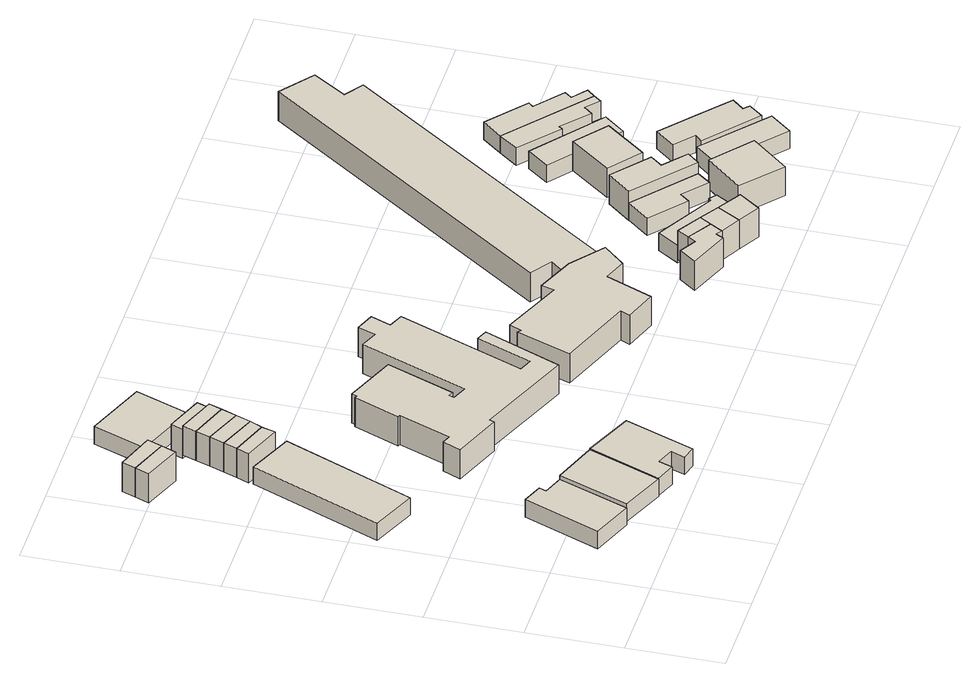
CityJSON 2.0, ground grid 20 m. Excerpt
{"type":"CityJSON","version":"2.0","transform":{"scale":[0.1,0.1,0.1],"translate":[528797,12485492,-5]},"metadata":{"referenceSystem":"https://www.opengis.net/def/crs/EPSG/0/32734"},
"CityObjects":{
"building1":{"type":"Building","attributes":{"address":"38 Regent Road Woodstock Cape Town","building":"house","building:levels":1,"building_height":4.1,"plus_code":"4FRW3FC3+C25","ground_height":14.05,"roof_height":18.15},"geometry":[{"type":"Solid","lod":"1","boundaries":[[[[0,1,2,3]],[[1,4,5,2]],[[4,6,7,5]],[[6,8,9,7]],[[8,10,11,9]],[[10,0,3,11]],[[3,2,5,7,9,11]],[[10,8,6,4,1,0]]]]}]},
"building2":{"type":"Building","attributes":{"address":"40 Regent Road Woodstock Cape Town","building":"house","building:levels":1,"building_height":4.1,"plus_code":"4FRW3FC3+93W","ground_height":14.96,"roof_height":19.06},"geometry":[{"type":"Solid","lod":"1","boundaries":[[[[12,13,14,15]],[[13,16,17,14]],[[16,18,19,17]],[[18,12,15,19]],[[15,14,17,19]],[[18,16,13,12]]]]}]},
"building3":{"type":"Building","attributes":{"address":"McNulty House (NOAH) 30 Dublin Street Woodstock Cape Town","building":"residential","building:levels":1,"building:units":"3","amenity":"social_facility","social_facility":"group_home","operator":"Neighbourhood Old Aged Homes (NOAH)","operator:type":"ngo","building_height":4.1,"plus_code":"4FRW3FC3+H2P","ground_height":12.09,"roof_height":16.19},"geometry":[{"type":"Solid","lod":"1","boundaries":[[[[20,21,22,23]],[[21,24,25,22]],[[24,26,27,25]],[[26,20,23,27]],[[23,22,25,27]],[[26,24,21,20]]]]}]},
"building4":{"type":"Building","attributes":{"address":"42 Regent Road Woodstock Cape Town","building":"house","building:levels":1,"building_height":4.1,"plus_code":"4FRW3FC3+94M","ground_height":15.12,"roof_height":19.22},"geometry":[{"type":"Solid","lod":"1","boundaries":[[[[28,29,30,31]],[[29,32,33,30]],[[32,34,35,33]],[[34,36,37,35]],[[36,38,39,37]],[[38,40,41,39]],[[40,42,43,41]],[[42,28,31,43]],[[31,30,33,35,37,39,41,43]],[[42,40,38,36,34,32,29,28]]]]}]},
"building5":{"type":"Building","attributes":{"address":"21 Dublin Street Mews Woodstock Cape Town","building":"house","building:levels":2,"building_height":6.9,"plus_code":"4FRW3FC3+P23","ground_height":11.28,"roof_height":18.18},"geometry":[{"type":"Solid","lod":"1","boundaries":[[[[44,45,46,47]],[[45,48,49,46]],[[48,50,51,49]],[[50,44,47,51]],[[47,46,49,51]],[[50,48,45,44]]]]}]},
"building6":{"type":"Building","attributes":{"address":"20 Dublin Street Mews Woodstock Cape Town","building":"house","building:levels":2,"building_height":6.9,"plus_code":"4FRW3FC3+P28","ground_height":11.28,"roof_height":18.18},"geometry":[{"type":"Solid","lod":"1","boundaries":[[[[45,44,47,46]],[[44,52,53,47]],[[52,54,55,53]],[[54,45,46,55]],[[46,47,53,55]],[[54,52,44,45]]]]}]},
"building7":{"type":"Building","attributes":{"address":"28E Dublin Street Woodstock Cape Town","building":"house","building:levels":2,"building_height":6.9,"plus_code":"4FRW3FC3+J3R","ground_height":12.09,"roof_height":18.99},"geometry":[{"type":"Solid","lod":"1","boundaries":[[[[56,57,58,59]],[[57,60,61,58]],[[60,62,63,61]],[[62,56,59,63]],[[59,58,61,63]],[[62,60,57,56]]]]}]},
"building8":{"type":"Building","attributes":{"address":"28D Dublin Street Woodstock Cape Town","building":"house","building:levels":2,"building_height":6.9,"plus_code":"4FRW3FC3+M33","ground_height":12.09,"roof_height":18.99},"geometry":[{"type":"Solid","lod":"1","boundaries":[[[[57,56,59,58]],[[56,64,65,59]],[[64,66,67,65]],[[66,57,58,67]],[[58,59,65,67]],[[66,64,56,57]]]]}]},
"building9":{"type":"Building","attributes":{"address":"28C Dublin Street Woodstock Cape Town","building":"house","building:levels":2,"building_height":6.9,"plus_code":"4FRW3FC3+M37","ground_height":12.09,"roof_height":18.99},"geometry":[{"type":"Solid","lod":"1","boundaries":[[[[66,64,65,67]],[[64,68,69,65]],[[68,70,71,69]],[[70,66,67,71]],[[67,65,69,71]],[[70,68,64,66]]]]}]},
"building10":{"type":"Building","attributes":{"address":"28B Dublin Street Woodstock Cape Town","building":"house","building:levels":2,"building_height":6.9,"plus_code":"4FRW3FC3+M38","ground_height":12.09,"roof_height":18.99},"geometry":[{"type":"Solid","lod":"1","boundaries":[[[[70,68,69,71]],[[68,72,73,69]],[[72,74,75,73]],[[74,70,71,75]],[[71,69,73,75]],[[74,72,68,70]]]]}]},
"building11":{"type":"Building","attributes":{"address":"28A Dublin Street Woodstock Cape Town","building":"house","building:levels":2,"building_height":6.9,"plus_code":"4FRW3FC3+M3P","ground_height":12.09,"roof_height":18.99},"geometry":[{"type":"Solid","lod":"1","boundaries":[[[[74,72,73,75]],[[72,76,77,73]],[[76,78,79,77]],[[78,74,75,79]],[[75,73,77,79]],[[78,76,72,74]]]]}]},
"building12":{"type":"Building","attributes":{"address":"28 Dublin Street Woodstock Cape Town","building":"house","building:levels":2,"building_height":6.9,"plus_code":"4FRW3FC3+M3X","ground_height":11.21,"roof_height":18.11},"geometry":[{"type":"Solid","lod":"1","boundaries":[[[[80,81,82,83]],[[81,84,85,82]],[[84,86,87,85]],[[86,80,83,87]],[[83,82,85,87]],[[86,84,81,80]]]]}]},
"building13":{"type":"Building","attributes":{"address":"26 Dublin Street Woodstock Cape Town","building":"house","building:levels":1,"building_height":4.1,"plus_code":"4FRW3FC3+P3Q","ground_height":11.21,"roof_height":15.31},"geometry":[{"type":"Solid","lod":"1","boundaries":[[[[88,89,90,91]],[[89,92,93,90]],[[92,94,95,93]],[[94,88,91,95]],[[91,90,93,95]],[[94,92,89,88]]]]}]},
"building14":{"type":"Building","attributes":{"address":"St. Agnes' Catholic Church","building":"church","building:levels":2,"amenity":"place_of_worship","building_height":6.9,"plus_code":"4FRW3FC3+G4Q","ground_height":13.07,"roof_height":19.97},"geometry":[{"type":"Solid","lod":"1","boundaries":[[[[96,97,98,99]],[[97,100,101,98]],[[100,102,103,101]],[[102,104,105,103]],[[104,106,107,105]],[[106,108,109,107]],[[108,110,111,109]],[[110,112,113,111]],[[112,114,115,113]],[[114,116,117,115]],[[116,118,119,117]],[[118,120,121,119]],[[120,122,123,121]],[[122,124,125,123]],[[124,126,127,125]],[[126,128,129,127]],[[128,130,131,129]],[[130,132,133,131]],[[132,134,135,133]],[[134,136,137,135]],[[136,138,139,137]],[[138,140,141,139]],[[140,142,143,141]],[[142,144,145,143]],[[144,146,147,145]],[[146,96,99,147]],[[99,98,101,103,105,107,109,111,113,115,117,119,121,123,125,127,129,131,133,135,137,139,141,143,145,147]],[[146,144,142,140,138,136,134,132,130,128,126,124,122,120,118,116,114,112,110,108,106,104,102,100,97,96]]]]}]},
"building15":{"type":"Building","attributes":{"address":"Lawrence Henry House 23 Regent Street 7915 Woodstock, Cape Town","building":"residential","building:levels":2,"amenity":"social_facility","social_facility":"shelter","operator":"Scalabrini Centre of Cape Town","building_height":6.9,"plus_code":"4FRW3FC3+F82","ground_height":14.34,"roof_height":21.24},"geometry":[{"type":"Solid","lod":"1","boundaries":[[[[148,149,150,151]],[[149,152,153,150]],[[152,154,155,153]],[[154,156,157,155]],[[156,158,159,157]],[[158,160,161,159]],[[160,162,163,161]],[[162,164,165,163]],[[164,166,167,165]],[[166,168,169,167]],[[168,170,171,169]],[[170,172,173,171]],[[172,148,151,173]],[[151,150,153,155,157,159,161,163,165,167,169,171,173]],[[172,170,168,166,164,162,160,158,156,154,152,149,148]]]]}]},
"building16":{"type":"Building","attributes":{"address":"37B Argyle Street Woodstock Cape Town","building":"house","building:levels":2,"building_height":6.9,"plus_code":"4FRW3FC3+99X","ground_height":15.25,"roof_height":22.15},"geometry":[{"type":"Solid","lod":"1","boundaries":[[[[174,175,176,177]],[[175,178,179,176]],[[178,180,181,179]],[[180,182,183,181]],[[182,184,185,183]],[[184,186,187,185]],[[186,188,189,187]],[[188,174,177,189]],[[177,176,179,181,183,185,187,189]],[[188,186,184,182,180,178,175,174]]]]}]},
"building17":{"type":"Building","attributes":{"address":"37A Argyle Street Woodstock Cape Town","building":"house","building:levels":2,"building_height":6.9,"plus_code":"4FRW3FC3+CC3","ground_height":15.25,"roof_height":22.15},"geometry":[{"type":"Solid","lod":"1","boundaries":[[[[190,174,177,191]],[[174,188,189,177]],[[188,192,193,189]],[[192,190,191,193]],[[191,177,189,193]],[[192,188,174,190]]]]}]},
"building18":{"type":"Building","attributes":{"address":"27A Regent Road Cape Town","building":"house","building:levels":2,"building_height":6.9,"plus_code":"4FRW3FC3+9CP","ground_height":15.25,"roof_height":22.15},"geometry":[{"type":"Solid","lod":"1","boundaries":[[[[192,188,189,193]],[[188,186,187,189]],[[186,194,195,187]],[[194,196,197,195]],[[196,192,193,197]],[[193,189,187,195,197]],[[196,194,186,188,192]]]]}]},
"building19":{"type":"Building","attributes":{"address":"27B Regent Road Cape Town","building":"house","building:levels":2,"building_height":6.9,"plus_code":"4FRW3FC3+9FC","ground_height":15.25,"roof_height":22.15},"geometry":[{"type":"Solid","lod":"1","boundaries":[[[[196,194,195,197]],[[194,198,199,195]],[[198,200,201,199]],[[200,196,197,201]],[[197,195,199,201]],[[200,198,194,196]]]]}]},
"building20":{"type":"Building","attributes":{"address":"35 Argyle Street Woodstock Cape Town","building":"house","building:levels":1,"building_height":4.1,"plus_code":"4FRW3FC3+CF2","ground_height":14.43,"roof_height":18.53},"geometry":[{"type":"Solid","lod":"1","boundaries":[[[[202,203,204,205]],[[203,206,207,204]],[[206,208,209,207]],[[208,210,211,209]],[[210,212,213,211]],[[212,214,215,213]],[[214,216,217,215]],[[216,202,205,217]],[[205,204,207,209,211,213,215,217]],[[216,214,212,210,208,206,203,202]]]]}]},
"building21":{"type":"Building","attributes":{"address":"33 Argyle Street Woodstock Cape Town","building":"house","building:levels":1,"building_height":4.1,"plus_code":"4FRW3FC3+CFM","ground_height":14.43,"roof_height":18.53},"geometry":[{"type":"Solid","lod":"1","boundaries":[[[[218,219,220,221]],[[219,222,223,220]],[[222,224,225,223]],[[224,226,227,225]],[[226,228,229,227]],[[228,218,221,229]],[[221,220,223,225,227,229]],[[228,226,224,222,219,218]]]]}]},
"building22":{"type":"Building","attributes":{"address":"31 Argyle Street Woodstock Cape Town","building":"house","building:levels":2,"building_height":6.9,"plus_code":"4FRW3FC3+CFX","ground_height":14.3,"roof_height":21.2},"geometry":[{"type":"Solid","lod":"1","boundaries":[[[[230,231,232,233]],[[231,234,235,232]],[[234,236,237,235]],[[236,238,239,237]],[[238,240,241,239]],[[240,230,233,241]],[[233,232,235,237,239,241]],[[240,238,236,234,231,230]]]]}]},
"building23":{"type":"Building","attributes":{"address":"27 Regent Road Woodstock Cape Town","building":"house","building:levels":2,"building_height":6.9,"plus_code":"4FRW3FC3+9GM","ground_height":15.21,"roof_height":22.11},"geometry":[{"type":"Solid","lod":"1","boundaries":[[[[242,243,244,245]],[[243,246,247,244]],[[246,248,249,247]],[[248,242,245,249]],[[245,244,247,249]],[[248,246,243,242]]]]}]},
"building24":{"type":"Building","attributes":{"address":"St Agnes' Primary School","building":"school","building:levels":2,"building_height":6.9,"plus_code":"4FRW3FC3+HFJ","ground_height":11.7,"roof_height":18.6},"geometry":[{"type":"Solid","lod":"1","boundaries":[[[[250,251,252,253]],[[251,254,255,252]],[[254,256,257,255]],[[256,258,259,257]],[[258,260,261,259]],[[260,262,263,261]],[[262,264,265,263]],[[264,250,253,265]],[[253,252,255,257,259,261,263,265]],[[264,262,260,258,256,254,251,250]]]]}]},
"building25":{"type":"Building","attributes":{"address":"29 Argyle Street Woodstock Cape Town","building":"house","building:levels":2,"building_height":6.9,"plus_code":"4FRW3FC3+FGM","ground_height":14.3,"roof_height":21.2},"geometry":[{"type":"Solid","lod":"1","boundaries":[[[[266,267,268,269]],[[267,270,271,268]],[[270,272,273,271]],[[272,266,269,273]],[[269,268,271,273]],[[272,270,267,266]]]]}]},
"building26":{"type":"Building","attributes":{"address":"40 Devon Street Woodstock Cape Town","building":"house","building:levels":1,"building_height":4.1,"plus_code":"4FRW3FC3+9HV","ground_height":14.3,"roof_height":18.4},"geometry":[{"type":"Solid","lod":"1","boundaries":[[[[274,275,276,277]],[[275,278,279,276]],[[278,280,281,279]],[[280,274,277,281]],[[277,276,279,281]],[[280,278,275,274]]]]}]},
"building27":{"type":"Building","attributes":{"address":"27C Argyle Street Woodstock Cape Town","building":"house","building:levels":1,"building_height":4.1,"plus_code":"4FRW3FC3+GG5","ground_height":13.49,"roof_height":17.59},"geometry":[{"type":"Solid","lod":"1","boundaries":[[[[282,283,284,285]],[[283,286,287,284]],[[286,288,289,287]],[[288,282,285,289]],[[285,284,287,289]],[[288,286,283,282]]]]}]},
"building28":{"type":"Building","attributes":{"address":"38 Devon Street Woodstock Cape Town","building":"house","building:levels":1,"building_height":4.1,"plus_code":"4FRW3FC3+CH9","ground_height":14.3,"roof_height":18.4},"geometry":[{"type":"Solid","lod":"1","boundaries":[[[[290,291,292,293]],[[291,294,295,292]],[[294,296,297,295]],[[296,298,299,297]],[[298,300,301,299]],[[300,302,303,301]],[[302,304,305,303]],[[304,306,307,305]],[[306,290,293,307]],[[293,292,295,297,299,301,303,305,307]],[[306,304,302,300,298,296,294,291,290]]]]}]},
"building29":{"type":"Building","attributes":{"address":"27B Argyle Street Woodstock Cape Town","building":"house","building:levels":1,"building_height":4.1,"plus_code":"4FRW3FC3+GHJ","ground_height":13.49,"roof_height":17.59},"geometry":[{"type":"Solid","lod":"1","boundaries":[[[[308,309,310,311]],[[309,312,313,310]],[[312,314,315,313]],[[314,316,317,315]],[[316,318,319,317]],[[318,320,321,319]],[[320,322,323,321]],[[322,308,311,323]],[[311,310,313,315,317,319,321,323]],[[322,320,318,316,314,312,309,308]]]]}]},
"building30":{"type":"Building","attributes":{"address":"27A Argyle Street Woodstock Cape Town","building":"house","building:levels":1,"building_height":4.1,"plus_code":"4FRW3FC3+GHP","ground_height":13.49,"roof_height":17.59},"geometry":[{"type":"Solid","lod":"1","boundaries":[[[[308,322,323,311]],[[322,324,325,323]],[[324,326,327,325]],[[326,328,329,327]],[[328,330,331,329]],[[330,332,333,331]],[[332,334,335,333]],[[334,308,311,335]],[[311,323,325,327,329,331,333,335]],[[334,332,330,328,326,324,322,308]]]]}]}
},
"vertices":[
[210,235,33],[167,251,33],[167,251,74],[210,235,74],[173,266,33],[173,266,74],[129,283,33],[129,283,74],[64,122,33],[64,122,74],[152,87,33],[152,87,74],
[210,235,42],[152,87,42],[152,87,83],[210,235,83],[246,48,42],[246,48,83],[306,200,42],[306,200,83],
[224,780,14],[127,821,14],[127,821,55],[224,780,55],[9,545,14],[9,545,55],[105,504,14],[105,504,55],
[306,200,44],[246,48,44],[246,48,85],[306,200,85],[288,32,44],[288,32,85],[299,61,44],[299,61,85],[336,47,44],[336,47,85],[324,17,44],[324,17,85],[355,9,44],[355,9,85],[412,155,44],[412,155,85],
[124,1002,5],[41,1033,5],[41,1033,74],[124,1002,74],[30,1003,5],[30,1003,74],[111,971,5],[111,971,74],
[136,1033,5],[136,1033,74],[52,1062,5],[52,1062,74],
[219,828,14],[140,857,14],[140,857,83],[219,828,83],[128,830,14],[128,830,83],[211,799,14],[211,799,83],
[232,854,14],[232,854,83],[150,886,14],[150,886,83],
[244,885,14],[244,885,83],[163,917,14],[163,917,83],
[256,917,14],[256,917,83],[174,947,14],[174,947,83],
[267,945,14],[267,945,83],[185,976,14],[185,976,83],
[185,976,5],[267,945,5],[267,945,74],[185,976,74],[277,971,5],[277,971,74],[196,1002,5],[196,1002,74],
[320,1102,5],[189,1153,5],[189,1153,46],[320,1102,46],[146,1041,5],[146,1041,46],[277,991,5],[277,991,46],
[622,656,23],[590,669,23],[590,669,92],[622,656,92],[607,711,23],[607,711,92],[567,727,23],[567,727,92],[553,690,23],[553,690,92],[516,705,23],[516,705,92],[425,479,23],[425,479,92],[393,492,23],[393,492,92],[397,502,23],[397,502,92],[407,498,23],[407,498,92],[465,641,23],[465,641,92],[354,685,23],[354,685,92],[350,674,23],[350,674,92],[345,676,23],[345,676,92],[305,580,23],[305,580,92],[310,578,23],[310,578,92],[266,469,23],[266,469,92],[248,476,23],[248,476,92],[231,438,23],[231,438,92],[335,397,23],[335,397,92],[339,407,23],[339,407,92],[545,324,23],[545,324,92],[614,486,23],[614,486,92],[590,496,23],[590,496,92],[543,380,23],[543,380,92],[515,391,23],[515,391,92],
[878,283,36],[920,328,36],[920,328,105],[878,283,105],[851,383,36],[851,383,105],[769,416,36],[769,416,105],[762,389,36],[762,389,105],[630,443,36],[630,443,105],[619,417,36],[619,417,105],[612,423,36],[612,423,105],[567,308,36],[567,308,105],[727,248,36],[727,248,105],[718,228,36],[718,228,105],[787,203,36],[787,203,105],[829,301,36],[829,301,105],
[981,180,45],[969,163,45],[969,163,114],[981,180,114],[934,183,45],[934,183,114],[906,147,45],[906,147,114],[994,114,45],[994,114,114],[1003,130,45],[1003,130,114],[1015,121,45],[1015,121,114],[1032,148,45],[1032,148,114],
[996,204,45],[996,204,114],[1048,173,45],[1048,173,114],
[1058,98,45],[1058,98,114],[1088,148,45],[1088,148,114],
[1105,72,45],[1105,72,114],[1139,117,45],[1139,117,114],
[1139,117,37],[1174,173,37],[1174,173,78],[1139,117,78],[1159,185,37],[1159,185,78],[1154,180,37],[1154,180,78],[1026,250,37],[1026,250,78],[996,204,37],[996,204,78],[1048,173,37],[1048,173,78],[1088,148,37],[1088,148,78],
[1107,330,37],[1067,283,37],[1067,283,78],[1107,330,78],[1141,220,37],[1141,220,78],[1158,240,37],[1158,240,78],[1209,196,37],[1209,196,78],[1232,225,37],[1232,225,78],
[1107,330,36],[1232,225,36],[1232,225,105],[1107,330,105],[1254,250,36],[1254,250,105],[1205,291,36],[1205,291,105],[1226,316,36],[1226,316,105],[1150,380,36],[1150,380,105],
[1316,135,45],[1233,204,45],[1233,204,114],[1316,135,114],[1165,128,45],[1165,128,114],[1248,56,45],[1248,56,114],
[1357,1017,10],[1287,1071,10],[1287,1071,79],[1357,1017,79],[837,456,10],[837,456,79],[882,425,10],[882,425,79],[854,392,10],[854,392,79],[924,332,10],[924,332,79],[1349,919,10],[1349,919,79],[1309,946,10],[1309,946,79],
[1237,475,36],[1169,389,36],[1169,389,105],[1237,475,105],[1236,336,36],[1236,336,105],[1304,421,36],[1304,421,105],
[1411,89,36],[1450,135,36],[1450,135,77],[1411,89,77],[1317,250,36],[1317,250,77],[1277,204,36],[1277,204,77],
[1233,561,28],[1197,516,28],[1197,516,69],[1233,561,69],[1341,401,28],[1341,401,69],[1378,446,28],[1378,446,69],
[1481,220,36],[1414,278,36],[1414,278,77],[1481,220,77],[1346,336,36],[1346,336,77],[1311,296,36],[1311,296,77],[1352,261,36],[1352,261,77],[1338,246,36],[1338,246,77],[1446,154,36],[1446,154,77],[1471,184,36],[1471,184,77],[1459,195,36],[1459,195,77],
[1268,626,28],[1237,587,28],[1237,587,69],[1268,626,69],[1319,517,28],[1319,517,69],[1325,524,28],[1325,524,69],[1382,475,28],[1382,475,69],[1397,492,28],[1397,492,69],[1425,468,28],[1425,468,69],[1438,484,28],[1438,484,69],
[1453,501,28],[1453,501,69],[1423,526,28],[1423,526,69],[1435,541,28],[1435,541,69],[1376,590,28],[1376,590,69],[1385,600,28],[1385,600,69],[1303,668,28],[1303,668,69]
]}
